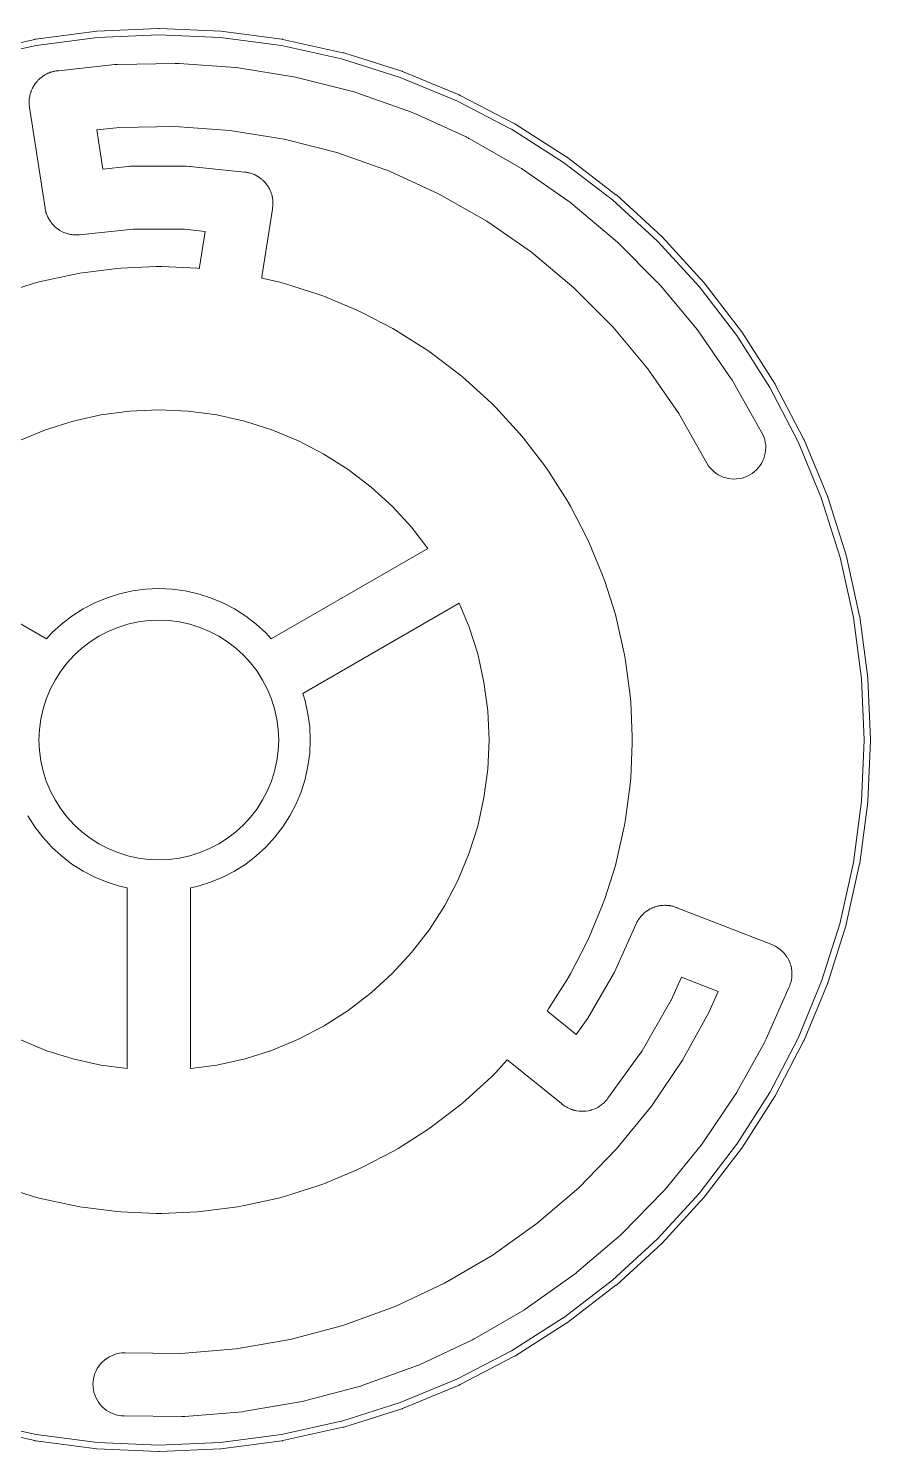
# Model space of a CAD drawing. Header units: millimetres. Extents: x 0.7 to 23.3, y -23.3 to -0.7.
# Drawn here: x 9.93 to 23.28, y -23.28 to -0.72 of the extents above; entities that cross this region are included whole.
import ezdxf

# ---------------------------------------------------------------- set-up
doc = ezdxf.new("R2010")
doc.units = ezdxf.units.MM
doc.layers.get('0').update_dxf_attribs({"lineweight": 25, "true_color": 0xffffff})

msp = doc.modelspace()

# ---------------------------------------------------------------- linework, layer by layer
at = {"lineweight": 13}
for p, q in [((10.035, -0.892), (9.091, -1.101)), ((10.039, -0.891), (10.035, -0.892)), ((10.043, -0.89), (10.039, -0.891)), ((10.048, -0.889), (10.043, -0.89)), ((10.051, -0.889), (10.048, -0.889)), ((11.015, -0.762), (10.051, -0.889)), ((10.056, -0.989), (11.028, -0.861)), ((11.019, -0.761), (11.015, -0.762)), ((11.992, -0.719), (11.019, -0.761)), ((11.028, -0.861), (11.029, -0.861)), ((11.029, -0.861), (11.998, -0.819)), ((11.993, -0.719), (11.992, -0.719)), ((11.998, -0.719), (11.993, -0.719)), ((12.002, -0.719), (11.998, -0.719)), ((11.998, -0.819), (12.971, -0.86)), ((12.007, -0.719), (12.002, -0.719)), ((12.008, -0.719), (12.007, -0.719)), ((12.981, -0.761), (12.008, -0.719)), ((12.971, -0.86), (12.972, -0.861)), ((12.972, -0.861), (13.944, -0.989)), ((12.985, -0.762), (12.981, -0.761)), ((13.948, -0.889), (12.985, -0.762)), ((13.949, -0.889), (13.948, -0.889)), ((13.952, -0.889), (13.949, -0.889)), ((13.957, -0.89), (13.952, -0.889)), ((13.961, -0.891), (13.957, -0.89)), ((13.965, -0.892), (13.961, -0.891)), ((14.918, -1.103), (13.965, -0.892)), ((9.108, -1.199), (10.056, -0.989)), ((13.944, -0.989), (14.896, -1.2)), ((14.922, -1.104), (14.918, -1.103)), ((14.927, -1.106), (14.922, -1.104)), ((14.93, -1.107), (14.927, -1.106)), ((15.852, -1.397), (14.93, -1.107)), ((11.301, -1.292), (10.408, -1.39)), ((11.344, -1.289), (11.301, -1.292)), ((11.345, -1.289), (11.344, -1.289)), ((12.261, -1.272), (11.345, -1.289)), ((12.262, -1.272), (12.261, -1.272)), ((12.304, -1.273), (12.262, -1.272)), ((12.324, -1.275), (12.304, -1.273)), ((13.216, -1.339), (12.324, -1.275)), ((13.22, -1.339), (13.216, -1.339)), ((13.262, -1.344), (13.22, -1.339)), ((13.263, -1.344), (13.262, -1.344)), ((14.167, -1.49), (13.263, -1.344)), ((14.896, -1.2), (15.826, -1.494)), ((10.053, -1.577), (10.041, -1.592)), ((10.055, -1.574), (10.053, -1.577)), ((10.059, -1.57), (10.055, -1.574)), ((10.069, -1.558), (10.059, -1.57)), ((10.077, -1.549), (10.069, -1.558)), ((10.084, -1.541), (10.077, -1.549)), ((10.09, -1.535), (10.084, -1.541)), ((10.099, -1.526), (10.09, -1.535)), ((10.104, -1.521), (10.099, -1.526)), ((10.115, -1.511), (10.104, -1.521)), ((10.149, -1.484), (10.115, -1.511)), ((10.163, -1.475), (10.149, -1.484)), ((10.167, -1.472), (10.163, -1.475)), ((10.182, -1.462), (10.167, -1.472)), ((10.186, -1.46), (10.182, -1.462)), ((10.188, -1.459), (10.186, -1.46)), ((10.204, -1.449), (10.188, -1.459)), ((10.222, -1.44), (10.204, -1.449)), ((10.224, -1.439), (10.222, -1.44)), ((10.227, -1.438), (10.224, -1.439)), ((10.243, -1.43), (10.227, -1.438)), ((10.254, -1.425), (10.243, -1.43)), ((10.264, -1.421), (10.254, -1.425)), ((10.276, -1.417), (10.264, -1.421)), ((10.284, -1.414), (10.276, -1.417)), ((10.293, -1.411), (10.284, -1.414)), ((10.305, -1.407), (10.293, -1.411)), ((10.317, -1.404), (10.305, -1.407)), ((10.326, -1.402), (10.317, -1.404)), ((10.338, -1.399), (10.326, -1.402)), ((10.348, -1.397), (10.338, -1.399)), ((10.352, -1.396), (10.348, -1.397)), ((10.368, -1.393), (10.352, -1.396)), ((10.408, -1.39), (10.368, -1.393)), ((14.168, -1.49), (14.167, -1.49)), ((14.209, -1.499), (14.168, -1.49)), ((14.21, -1.499), (14.209, -1.499)), ((15.097, -1.726), (14.21, -1.499)), ((15.826, -1.494), (15.826, -1.494)), ((15.826, -1.494), (16.726, -1.866)), ((15.856, -1.398), (15.852, -1.397)), ((15.86, -1.4), (15.856, -1.398)), ((15.864, -1.402), (15.86, -1.4)), ((16.761, -1.773), (15.864, -1.402)), ((9.953, -1.798), (9.95, -1.811)), ((9.954, -1.79), (9.953, -1.798)), ((9.957, -1.776), (9.954, -1.79)), ((9.959, -1.768), (9.957, -1.776)), ((9.96, -1.763), (9.959, -1.768)), ((9.964, -1.748), (9.96, -1.763)), ((9.969, -1.733), (9.964, -1.748)), ((9.971, -1.726), (9.969, -1.733)), ((9.974, -1.72), (9.971, -1.726)), ((9.978, -1.706), (9.974, -1.72)), ((9.996, -1.666), (9.978, -1.706)), ((10.006, -1.649), (9.996, -1.666)), ((10.008, -1.643), (10.006, -1.647)), ((10.006, -1.647), (10.006, -1.649)), ((10.017, -1.628), (10.008, -1.643)), ((10.022, -1.621), (10.017, -1.628)), ((10.029, -1.609), (10.022, -1.621)), ((10.035, -1.601), (10.029, -1.609)), ((10.041, -1.592), (10.035, -1.601)), ((15.098, -1.726), (15.097, -1.726)), ((15.139, -1.739), (15.098, -1.726)), ((15.14, -1.739), (15.139, -1.739)), ((16.003, -2.044), (15.14, -1.739)), ((16.762, -1.773), (16.761, -1.773)), ((16.766, -1.775), (16.762, -1.773)), ((16.77, -1.777), (16.766, -1.775)), ((16.773, -1.779), (16.77, -1.777)), ((16.777, -1.781), (16.773, -1.779)), ((17.634, -2.227), (16.777, -1.781)), ((9.946, -1.856), (9.945, -1.877)), ((9.945, -1.877), (9.945, -1.887)), ((9.945, -1.887), (9.945, -1.898)), ((9.945, -1.898), (9.946, -1.919)), ((9.947, -1.833), (9.946, -1.852)), ((9.946, -1.852), (9.946, -1.854)), ((9.946, -1.854), (9.946, -1.856)), ((9.946, -1.919), (9.946, -1.92)), ((9.946, -1.92), (9.946, -1.92)), ((9.946, -1.92), (9.947, -1.941)), ((9.949, -1.821), (9.947, -1.833)), ((9.947, -1.941), (9.949, -1.952)), ((9.95, -1.811), (9.949, -1.821)), ((9.949, -1.952), (9.95, -1.964)), ((9.95, -1.964), (10.197, -3.568)), ((16.726, -1.866), (17.587, -2.315)), ((16.004, -2.044), (16.003, -2.044)), ((16.017, -2.049), (16.004, -2.044)), ((16.044, -2.06), (16.017, -2.049)), ((16.059, -2.068), (16.044, -2.06)), ((16.87, -2.439), (16.059, -2.068)), ((17.635, -2.227), (17.634, -2.227)), ((17.639, -2.229), (17.635, -2.227)), ((17.643, -2.231), (17.639, -2.229)), ((18.469, -2.758), (17.643, -2.231)), ((11.018, -2.328), (11.38, -2.289)), ((11.113, -2.947), (11.018, -2.328)), ((11.38, -2.289), (12.256, -2.273)), ((12.256, -2.273), (13.123, -2.334)), ((13.123, -2.334), (13.987, -2.474)), ((13.987, -2.474), (14.824, -2.688)), ((16.878, -2.442), (16.87, -2.439)), ((16.904, -2.455), (16.878, -2.442)), ((16.916, -2.461), (16.904, -2.455)), ((16.917, -2.462), (16.916, -2.461)), ((17.712, -2.916), (16.917, -2.462)), ((17.587, -2.315), (17.589, -2.316)), ((17.589, -2.316), (18.415, -2.842)), ((14.824, -2.688), (15.655, -2.982)), ((11.51, -2.906), (11.113, -2.947)), ((11.519, -2.905), (11.51, -2.906)), ((11.545, -2.904), (11.519, -2.905)), ((11.555, -2.903), (11.545, -2.904)), ((11.562, -2.903), (11.555, -2.903)), ((12.438, -2.903), (11.562, -2.903)), ((12.481, -2.905), (12.438, -2.903)), ((12.49, -2.906), (12.481, -2.905)), ((13.36, -2.995), (12.49, -2.906)), ((17.713, -2.916), (17.712, -2.916)), ((17.749, -2.939), (17.713, -2.916)), ((18.415, -2.842), (18.416, -2.842)), ((18.416, -2.842), (19.189, -3.436)), ((18.472, -2.76), (18.469, -2.758)), ((18.476, -2.763), (18.472, -2.76)), ((19.246, -3.354), (18.476, -2.763)), ((13.376, -2.997), (13.36, -2.995)), ((13.385, -2.998), (13.376, -2.997)), ((13.403, -3.001), (13.385, -2.998)), ((13.411, -3.002), (13.403, -3.001)), ((13.428, -3.006), (13.411, -3.002)), ((13.439, -3.009), (13.428, -3.006)), ((13.445, -3.011), (13.439, -3.009)), ((13.487, -3.025), (13.445, -3.011)), ((13.496, -3.029), (13.487, -3.025)), ((13.51, -3.034), (13.496, -3.029)), ((13.522, -3.04), (13.51, -3.034)), ((13.527, -3.042), (13.522, -3.04)), ((13.549, -3.054), (13.527, -3.042)), ((13.561, -3.061), (13.549, -3.054)), ((13.565, -3.063), (13.561, -3.061)), ((13.586, -3.076), (13.565, -3.063)), ((13.598, -3.085), (13.586, -3.076)), ((13.601, -3.087), (13.598, -3.085)), ((13.622, -3.102), (13.601, -3.087)), ((13.629, -3.109), (13.622, -3.102)), ((13.636, -3.114), (13.629, -3.109)), ((13.645, -3.123), (13.636, -3.114)), ((13.654, -3.131), (13.645, -3.123)), ((13.685, -3.162), (13.654, -3.131)), ((15.655, -2.982), (16.446, -3.344)), ((17.75, -2.94), (17.749, -2.939)), ((18.493, -3.457), (17.75, -2.94)), ((13.712, -3.196), (13.685, -3.162)), ((13.719, -3.208), (13.712, -3.196)), ((13.722, -3.211), (13.719, -3.208)), ((13.736, -3.233), (13.722, -3.211)), ((13.745, -3.248), (13.736, -3.233)), ((13.753, -3.264), (13.745, -3.248)), ((13.757, -3.271), (13.753, -3.264)), ((13.765, -3.287), (13.757, -3.271)), ((13.77, -3.301), (13.765, -3.287)), ((13.775, -3.311), (13.77, -3.301)), ((13.78, -3.327), (13.775, -3.311)), ((13.781, -3.328), (13.78, -3.327)), ((13.789, -3.352), (13.781, -3.328)), ((13.791, -3.361), (13.789, -3.352)), ((13.794, -3.37), (13.791, -3.361)), ((13.797, -3.387), (13.794, -3.37)), ((16.446, -3.344), (17.198, -3.774)), ((19.25, -3.357), (19.246, -3.354)), ((19.253, -3.359), (19.25, -3.357)), ((19.976, -4.021), (19.253, -3.359)), ((10.197, -3.568), (10.199, -3.58)), ((10.199, -3.58), (10.2, -3.586)), ((10.2, -3.586), (10.204, -3.603)), ((10.204, -3.603), (10.206, -3.611)), ((13.635, -4.658), (13.8, -3.586)), ((13.799, -3.395), (13.797, -3.387)), ((13.801, -3.408), (13.799, -3.395)), ((13.8, -3.585), (13.803, -3.568)), ((13.8, -3.586), (13.8, -3.585)), ((13.802, -3.412), (13.801, -3.408)), ((13.806, -3.438), (13.802, -3.412)), ((13.803, -3.568), (13.808, -3.525)), ((13.809, -3.481), (13.806, -3.438)), ((13.808, -3.493), (13.809, -3.481)), ((13.809, -3.499), (13.808, -3.493)), ((13.808, -3.508), (13.809, -3.499)), ((13.808, -3.525), (13.808, -3.508)), ((18.502, -3.463), (18.493, -3.457)), ((18.532, -3.486), (18.502, -3.463)), ((18.536, -3.489), (18.532, -3.486)), ((18.537, -3.49), (18.536, -3.489)), ((19.238, -4.078), (18.537, -3.49)), ((19.189, -3.436), (19.19, -3.436)), ((19.19, -3.436), (19.904, -4.091)), ((10.206, -3.611), (10.207, -3.615)), ((10.207, -3.615), (10.21, -3.629)), ((10.21, -3.629), (10.216, -3.647)), ((10.216, -3.647), (10.218, -3.653)), ((10.218, -3.653), (10.22, -3.659)), ((10.22, -3.659), (10.224, -3.67)), ((10.224, -3.67), (10.23, -3.684)), ((10.23, -3.684), (10.234, -3.694)), ((10.234, -3.694), (10.237, -3.699)), ((10.237, -3.699), (10.241, -3.71)), ((10.241, -3.71), (10.25, -3.727)), ((10.25, -3.727), (10.253, -3.733)), ((10.253, -3.733), (10.256, -3.738)), ((10.256, -3.738), (10.262, -3.748)), ((10.262, -3.748), (10.271, -3.762)), ((10.271, -3.762), (10.276, -3.77)), ((10.276, -3.77), (10.28, -3.775)), ((10.28, -3.775), (10.286, -3.785)), ((10.286, -3.785), (10.292, -3.792)), ((10.292, -3.792), (10.301, -3.805)), ((10.301, -3.805), (10.33, -3.838)), ((17.198, -3.774), (17.908, -4.268)), ((10.33, -3.838), (10.34, -3.848)), ((10.34, -3.848), (10.343, -3.851)), ((10.343, -3.851), (10.362, -3.868)), ((10.362, -3.868), (10.375, -3.88)), ((10.375, -3.88), (10.41, -3.906)), ((10.41, -3.906), (10.42, -3.912)), ((10.42, -3.912), (10.432, -3.92)), ((10.432, -3.92), (10.47, -3.941)), ((10.47, -3.941), (10.51, -3.958)), ((10.51, -3.958), (10.526, -3.963)), ((10.526, -3.963), (10.527, -3.964)), ((10.527, -3.964), (10.529, -3.964)), ((10.529, -3.964), (10.551, -3.972)), ((10.551, -3.972), (10.564, -3.975)), ((10.564, -3.975), (10.569, -3.977)), ((10.569, -3.977), (10.594, -3.983)), ((10.594, -3.983), (10.609, -3.985)), ((10.609, -3.985), (10.612, -3.986)), ((10.612, -3.986), (10.62, -3.987)), ((10.62, -3.987), (10.637, -3.989)), ((10.637, -3.989), (10.646, -3.99)), ((10.646, -3.99), (10.655, -3.991)), ((10.655, -3.991), (10.668, -3.991)), ((10.668, -3.991), (10.68, -3.992)), ((10.68, -3.992), (10.689, -3.992)), ((10.689, -3.992), (10.699, -3.992)), ((10.699, -3.992), (10.742, -3.99)), ((10.742, -3.99), (11.592, -3.903)), ((11.592, -3.903), (12.408, -3.903)), ((12.408, -3.903), (12.735, -3.937)), ((12.735, -3.937), (12.647, -4.506)), ((19.979, -4.024), (19.976, -4.021)), ((20.641, -4.747), (19.979, -4.024)), ((17.908, -4.268), (18.578, -4.83)), ((19.239, -4.079), (19.238, -4.078)), ((19.27, -4.107), (19.239, -4.079)), ((19.27, -4.108), (19.27, -4.107)), ((19.271, -4.108), (19.27, -4.108)), ((19.906, -4.746), (19.271, -4.108)), ((19.904, -4.091), (19.905, -4.092)), ((19.905, -4.092), (20.563, -4.809)), ((11.951, -4.495), (11.395, -4.52)), ((12.049, -4.495), (11.951, -4.495)), ((12.605, -4.52), (12.049, -4.495)), ((12.647, -4.506), (12.645, -4.523)), ((10.648, -4.618), (10.105, -4.738)), ((10.746, -4.601), (10.648, -4.618)), ((11.297, -4.528), (10.746, -4.601)), ((11.395, -4.52), (11.297, -4.528)), ((12.645, -4.523), (12.605, -4.52)), ((13.631, -4.68), (13.635, -4.658)), ((13.895, -4.738), (13.631, -4.68)), ((10.01, -4.764), (9.48, -4.931)), ((10.105, -4.738), (10.01, -4.764)), ((13.99, -4.764), (13.895, -4.738)), ((14.52, -4.931), (13.99, -4.764)), ((14.613, -4.965), (14.52, -4.931)), ((18.578, -4.83), (19.195, -5.448)), ((19.918, -4.757), (19.906, -4.746)), ((19.933, -4.774), (19.918, -4.757)), ((19.947, -4.789), (19.933, -4.774)), ((19.956, -4.801), (19.947, -4.789)), ((20.532, -5.492), (19.956, -4.801)), ((20.563, -4.809), (20.564, -4.811)), ((20.564, -4.811), (21.16, -5.588)), ((20.643, -4.75), (20.641, -4.747)), ((21.236, -5.522), (20.643, -4.75)), ((15.127, -5.178), (14.613, -4.965)), ((15.216, -5.22), (15.127, -5.178)), ((15.709, -5.476), (15.216, -5.22)), ((15.795, -5.526), (15.709, -5.476)), ((16.264, -5.824), (15.795, -5.526)), ((19.195, -5.448), (19.751, -6.117)), ((20.533, -5.493), (20.532, -5.492)), ((20.534, -5.494), (20.533, -5.493)), ((20.559, -5.528), (20.534, -5.494)), ((20.56, -5.529), (20.559, -5.528)), ((21.074, -6.273), (20.56, -5.529)), ((21.16, -5.588), (21.16, -5.588)), ((21.16, -5.588), (21.684, -6.411)), ((21.237, -5.524), (21.236, -5.522)), ((21.24, -5.528), (21.237, -5.524)), ((21.242, -5.531), (21.24, -5.528)), ((21.769, -6.357), (21.242, -5.531)), ((16.345, -5.881), (16.264, -5.824)), ((16.786, -6.219), (16.345, -5.881)), ((16.862, -6.283), (16.786, -6.219)), ((17.272, -6.659), (16.862, -6.283)), ((19.751, -6.117), (20.24, -6.823)), ((21.081, -6.283), (21.074, -6.273)), ((21.093, -6.302), (21.081, -6.283)), ((21.104, -6.319), (21.093, -6.302)), ((21.111, -6.333), (21.104, -6.319)), ((21.555, -7.117), (21.111, -6.333)), ((21.684, -6.411), (21.685, -6.412)), ((21.685, -6.412), (22.133, -7.274)), ((21.771, -6.361), (21.769, -6.357)), ((22.219, -7.223), (21.771, -6.361)), ((11.537, -6.785), (12, -6.765)), ((12, -6.765), (12.463, -6.785)), ((17.341, -6.728), (17.272, -6.659)), ((17.717, -7.138), (17.341, -6.728)), ((10.205, -7.082), (10.641, -6.944)), ((10.641, -6.944), (11.081, -6.846)), ((11.081, -6.846), (11.537, -6.785)), ((12.463, -6.785), (12.919, -6.846)), ((12.919, -6.846), (13.36, -6.944)), ((13.36, -6.944), (13.793, -7.081)), ((20.24, -6.823), (20.685, -7.609)), ((9.783, -7.257), (10.205, -7.082)), ((13.793, -7.081), (14.216, -7.257)), ((17.781, -7.214), (17.717, -7.138)), ((18.119, -7.655), (17.781, -7.214)), ((21.575, -7.155), (21.555, -7.117)), ((21.591, -7.196), (21.575, -7.155)), ((21.604, -7.238), (21.591, -7.196)), ((14.216, -7.257), (14.617, -7.466)), ((21.613, -7.28), (21.604, -7.238)), ((21.612, -7.454), (21.618, -7.411)), ((21.619, -7.323), (21.613, -7.28)), ((21.618, -7.411), (21.62, -7.367)), ((21.62, -7.367), (21.619, -7.323)), ((22.133, -7.274), (22.506, -8.173)), ((22.221, -7.227), (22.219, -7.223)), ((22.223, -7.23), (22.221, -7.227)), ((22.225, -7.234), (22.223, -7.23)), ((22.227, -7.238), (22.225, -7.234)), ((22.227, -7.24), (22.227, -7.238)), ((22.598, -8.136), (22.227, -7.24)), ((14.617, -7.466), (15.003, -7.711)), ((18.176, -7.736), (18.119, -7.655)), ((20.685, -7.609), (20.708, -7.646)), ((20.708, -7.646), (20.734, -7.681)), ((21.5, -7.687), (21.527, -7.653)), ((21.527, -7.653), (21.551, -7.617)), ((21.551, -7.617), (21.571, -7.578)), ((21.571, -7.578), (21.588, -7.538)), ((21.588, -7.538), (21.602, -7.496)), ((21.602, -7.496), (21.612, -7.454)), ((15.003, -7.711), (15.367, -7.992)), ((18.474, -8.205), (18.176, -7.736)), ((20.734, -7.681), (20.764, -7.713)), ((20.764, -7.713), (20.795, -7.743)), ((20.795, -7.743), (20.83, -7.77)), ((20.83, -7.77), (20.866, -7.794)), ((20.866, -7.794), (20.905, -7.814)), ((20.905, -7.814), (20.945, -7.831)), ((20.945, -7.831), (20.987, -7.845)), ((20.987, -7.845), (21.029, -7.855)), ((21.029, -7.855), (21.072, -7.861)), ((21.072, -7.861), (21.116, -7.863)), ((21.116, -7.863), (21.159, -7.861)), ((21.159, -7.861), (21.203, -7.856)), ((21.203, -7.856), (21.245, -7.847)), ((21.245, -7.847), (21.287, -7.834)), ((21.287, -7.834), (21.328, -7.818)), ((21.328, -7.818), (21.366, -7.798)), ((21.366, -7.798), (21.403, -7.775)), ((21.403, -7.775), (21.438, -7.749)), ((21.438, -7.749), (21.471, -7.719)), ((21.471, -7.719), (21.5, -7.687)), ((15.367, -7.992), (15.702, -8.299)), ((15.702, -8.299), (16.003, -8.626)), ((18.524, -8.291), (18.474, -8.205)), ((18.78, -8.784), (18.524, -8.291)), ((22.506, -8.173), (22.506, -8.174)), ((22.506, -8.174), (22.8, -9.105)), ((22.6, -8.14), (22.598, -8.136)), ((22.602, -8.144), (22.6, -8.14)), ((22.603, -8.148), (22.602, -8.144)), ((22.604, -8.152), (22.603, -8.148)), ((22.893, -9.07), (22.604, -8.152)), ((16.003, -8.626), (16.262, -8.962)), ((18.822, -8.873), (18.78, -8.784)), ((10.218, -10.394), (7.738, -8.962)), ((16.262, -8.962), (13.781, -10.394)), ((19.035, -9.387), (18.822, -8.873)), ((22.8, -9.105), (23.011, -10.056)), ((22.894, -9.073), (22.893, -9.07)), ((22.896, -9.078), (22.894, -9.073)), ((22.897, -9.082), (22.896, -9.078)), ((22.899, -9.091), (22.897, -9.082)), ((23.108, -10.035), (22.899, -9.091)), ((19.069, -9.48), (19.035, -9.387)), ((11.379, -9.682), (11.179, -9.745)), ((11.583, -9.636), (11.379, -9.682)), ((11.791, -9.609), (11.583, -9.636)), ((12, -9.6), (11.791, -9.609)), ((12.209, -9.609), (12, -9.6)), ((12.417, -9.636), (12.209, -9.609)), ((12.621, -9.682), (12.417, -9.636)), ((12.821, -9.745), (12.621, -9.682)), ((19.236, -10.01), (19.069, -9.48)), ((10.8, -9.922), (10.623, -10.034)), ((10.986, -9.825), (10.8, -9.922)), ((11.179, -9.745), (10.986, -9.825)), ((13.014, -9.825), (12.821, -9.745)), ((13.2, -9.922), (13.014, -9.825)), ((13.377, -10.034), (13.2, -9.922)), ((14.281, -11.261), (16.762, -9.828)), ((16.762, -9.828), (16.921, -10.21)), ((10.623, -10.034), (10.457, -10.161)), ((11.67, -10.129), (11.508, -10.165)), ((11.834, -10.107), (11.67, -10.129)), ((12, -10.1), (11.834, -10.107)), ((12.166, -10.107), (12, -10.1)), ((12.33, -10.129), (12.166, -10.107)), ((12.492, -10.165), (12.33, -10.129)), ((13.543, -10.161), (13.377, -10.034)), ((19.262, -10.105), (19.236, -10.01)), ((19.382, -10.648), (19.262, -10.105)), ((23.011, -10.056), (23.139, -11.028)), ((23.109, -10.039), (23.108, -10.035)), ((23.11, -10.043), (23.109, -10.039)), ((23.111, -10.048), (23.11, -10.043)), ((23.238, -11.015), (23.111, -10.048)), ((10.303, -10.303), (10.218, -10.394)), ((10.457, -10.161), (10.303, -10.303)), ((11.05, -10.355), (10.91, -10.444)), ((11.197, -10.278), (11.05, -10.355)), ((11.35, -10.215), (11.197, -10.278)), ((11.508, -10.165), (11.35, -10.215)), ((12.65, -10.215), (12.492, -10.165)), ((12.803, -10.278), (12.65, -10.215)), ((12.95, -10.355), (12.803, -10.278)), ((13.09, -10.444), (12.95, -10.355)), ((13.697, -10.303), (13.543, -10.161)), ((13.781, -10.394), (13.697, -10.303)), ((16.921, -10.21), (17.054, -10.634)), ((10.779, -10.545), (10.656, -10.656)), ((10.91, -10.444), (10.779, -10.545)), ((13.221, -10.545), (13.09, -10.444)), ((13.344, -10.656), (13.221, -10.545)), ((10.545, -10.779), (10.444, -10.91)), ((10.656, -10.656), (10.545, -10.779)), ((13.455, -10.779), (13.344, -10.656)), ((13.556, -10.91), (13.455, -10.779)), ((17.054, -10.634), (17.154, -11.081)), ((19.399, -10.746), (19.382, -10.648)), ((19.472, -11.297), (19.399, -10.746)), ((10.355, -11.05), (10.278, -11.197)), ((10.444, -10.91), (10.355, -11.05)), ((13.645, -11.05), (13.556, -10.91)), ((13.722, -11.197), (13.645, -11.05)), ((23.139, -11.028), (23.139, -11.029)), ((23.139, -11.029), (23.181, -11.998)), ((23.239, -11.019), (23.238, -11.015)), ((23.239, -11.023), (23.239, -11.019)), ((23.281, -11.992), (23.239, -11.023)), ((10.278, -11.197), (10.215, -11.35)), ((13.785, -11.35), (13.722, -11.197)), ((14.318, -11.379), (14.281, -11.261)), ((17.154, -11.081), (17.214, -11.537)), ((10.215, -11.35), (10.165, -11.508)), ((13.835, -11.508), (13.785, -11.35)), ((14.364, -11.583), (14.318, -11.379)), ((19.48, -11.395), (19.472, -11.297)), ((19.505, -11.951), (19.48, -11.395)), ((10.129, -11.67), (10.107, -11.834)), ((10.165, -11.508), (10.129, -11.67)), ((13.871, -11.67), (13.835, -11.508)), ((13.893, -11.834), (13.871, -11.67)), ((14.391, -11.791), (14.364, -11.583)), ((17.214, -11.537), (17.235, -12)), ((10.107, -11.834), (10.1, -12)), ((13.9, -12), (13.893, -11.834)), ((14.4, -12), (14.391, -11.791)), ((19.505, -12.049), (19.505, -11.951)), ((10.1, -12), (10.107, -12.166)), ((10.107, -12.166), (10.129, -12.33)), ((13.871, -12.33), (13.893, -12.166)), ((13.893, -12.166), (13.9, -12)), ((14.391, -12.209), (14.4, -12)), ((17.235, -12), (17.214, -12.463)), ((19.48, -12.605), (19.505, -12.049)), ((23.181, -12.002), (23.139, -12.971)), ((23.181, -11.998), (23.181, -12)), ((23.181, -12), (23.181, -12.002)), ((23.239, -12.977), (23.281, -12.008)), ((23.281, -11.998), (23.281, -11.992)), ((23.281, -12.002), (23.281, -11.998)), ((23.281, -12.008), (23.281, -12.002)), ((10.129, -12.33), (10.165, -12.492)), ((13.835, -12.492), (13.871, -12.33)), ((14.364, -12.417), (14.391, -12.209)), ((10.165, -12.492), (10.215, -12.65)), ((13.785, -12.65), (13.835, -12.492)), ((14.255, -12.821), (14.318, -12.621)), ((14.318, -12.621), (14.364, -12.417)), ((17.214, -12.463), (17.154, -12.919)), ((19.472, -12.703), (19.48, -12.605)), ((10.215, -12.65), (10.278, -12.803)), ((10.278, -12.803), (10.355, -12.95)), ((13.645, -12.95), (13.722, -12.803)), ((13.722, -12.803), (13.785, -12.65)), ((14.175, -13.014), (14.255, -12.821)), ((19.399, -13.254), (19.472, -12.703)), ((10.355, -12.95), (10.444, -13.09)), ((13.556, -13.09), (13.645, -12.95)), ((14.078, -13.2), (14.175, -13.014)), ((17.154, -12.919), (17.054, -13.366)), ((23.139, -12.972), (23.011, -13.944)), ((23.111, -13.952), (23.238, -12.985)), ((23.139, -12.971), (23.139, -12.972)), ((23.238, -12.985), (23.239, -12.981)), ((23.239, -12.981), (23.239, -12.977)), ((9.922, -13.2), (10.034, -13.377)), ((10.444, -13.09), (10.545, -13.221)), ((10.545, -13.221), (10.656, -13.344)), ((13.344, -13.344), (13.455, -13.221)), ((13.455, -13.221), (13.556, -13.09)), ((13.966, -13.377), (14.078, -13.2)), ((19.382, -13.352), (19.399, -13.254)), ((10.034, -13.377), (10.161, -13.543)), ((10.656, -13.344), (10.779, -13.455)), ((10.779, -13.455), (10.91, -13.556)), ((13.09, -13.556), (13.221, -13.455)), ((13.221, -13.455), (13.344, -13.344)), ((13.839, -13.543), (13.966, -13.377)), ((17.054, -13.366), (16.921, -13.788)), ((19.262, -13.895), (19.382, -13.352)), ((10.161, -13.543), (10.303, -13.697)), ((10.303, -13.697), (10.457, -13.839)), ((10.91, -13.556), (11.05, -13.645)), ((11.05, -13.645), (11.197, -13.722)), ((11.197, -13.722), (11.35, -13.785)), ((12.65, -13.785), (12.803, -13.722)), ((12.803, -13.722), (12.95, -13.645)), ((12.95, -13.645), (13.09, -13.556)), ((13.543, -13.839), (13.697, -13.697)), ((13.697, -13.697), (13.839, -13.543)), ((10.457, -13.839), (10.623, -13.966)), ((10.623, -13.966), (10.8, -14.078)), ((11.35, -13.785), (11.508, -13.835)), ((11.508, -13.835), (11.67, -13.871)), ((11.67, -13.871), (11.834, -13.893)), ((11.834, -13.893), (12, -13.9)), ((12, -13.9), (12.166, -13.893)), ((12.166, -13.893), (12.33, -13.871)), ((12.33, -13.871), (12.492, -13.835)), ((12.492, -13.835), (12.65, -13.785)), ((13.2, -14.078), (13.377, -13.966)), ((13.377, -13.966), (13.543, -13.839)), ((16.921, -13.788), (16.743, -14.216)), ((19.236, -13.99), (19.262, -13.895)), ((23.011, -13.944), (22.8, -14.896)), ((22.897, -14.918), (23.108, -13.965)), ((23.108, -13.965), (23.109, -13.961)), ((23.109, -13.961), (23.11, -13.957)), ((23.11, -13.957), (23.111, -13.952)), ((10.8, -14.078), (10.986, -14.175)), ((10.986, -14.175), (11.179, -14.255)), ((12.821, -14.255), (13.014, -14.175)), ((13.014, -14.175), (13.2, -14.078)), ((19.069, -14.52), (19.236, -13.99)), ((11.179, -14.255), (11.379, -14.318)), ((11.379, -14.318), (11.5, -14.345)), ((11.5, -14.345), (11.5, -17.21)), ((12.5, -14.345), (12.621, -14.318)), ((12.5, -17.21), (12.5, -14.345)), ((12.621, -14.318), (12.821, -14.255)), ((16.743, -14.216), (16.532, -14.622)), ((16.532, -14.622), (16.289, -15.002)), ((18.822, -15.127), (19.035, -14.613)), ((19.035, -14.613), (19.069, -14.52)), ((19.817, -14.665), (19.805, -14.67)), ((19.821, -14.663), (19.817, -14.665)), ((19.845, -14.653), (19.821, -14.663)), ((19.856, -14.649), (19.845, -14.653)), ((19.862, -14.647), (19.856, -14.649)), ((19.87, -14.645), (19.862, -14.647)), ((19.886, -14.639), (19.87, -14.645)), ((19.899, -14.636), (19.886, -14.639)), ((19.904, -14.635), (19.899, -14.636)), ((19.913, -14.633), (19.904, -14.635)), ((19.928, -14.629), (19.913, -14.633)), ((19.934, -14.629), (19.928, -14.629)), ((19.946, -14.626), (19.934, -14.629)), ((19.963, -14.624), (19.946, -14.626)), ((19.972, -14.623), (19.963, -14.624)), ((19.984, -14.623), (19.972, -14.623)), ((19.99, -14.622), (19.984, -14.623)), ((20.015, -14.621), (19.99, -14.622)), ((20.024, -14.621), (20.015, -14.621)), ((20.033, -14.621), (20.024, -14.621)), ((20.044, -14.622), (20.033, -14.621)), ((20.059, -14.622), (20.044, -14.622)), ((20.07, -14.623), (20.059, -14.622)), ((20.077, -14.624), (20.07, -14.623)), ((20.092, -14.626), (20.077, -14.624)), ((20.102, -14.627), (20.092, -14.626)), ((20.12, -14.63), (20.102, -14.627)), ((20.135, -14.634), (20.12, -14.63)), ((20.145, -14.636), (20.135, -14.634)), ((20.187, -14.648), (20.145, -14.636)), ((20.204, -14.655), (20.187, -14.648)), ((20.224, -14.663), (20.204, -14.655)), ((20.227, -14.664), (20.224, -14.663)), ((21.717, -15.243), (20.227, -14.664)), ((19.579, -14.89), (19.574, -14.899)), ((19.586, -14.877), (19.579, -14.89)), ((19.59, -14.869), (19.586, -14.877)), ((19.595, -14.861), (19.59, -14.869)), ((19.607, -14.842), (19.595, -14.861)), ((19.609, -14.84), (19.607, -14.842)), ((19.619, -14.825), (19.609, -14.839)), ((19.609, -14.839), (19.609, -14.84)), ((19.646, -14.791), (19.619, -14.825)), ((19.677, -14.759), (19.646, -14.791)), ((19.686, -14.752), (19.677, -14.759)), ((19.695, -14.742), (19.686, -14.752)), ((19.709, -14.732), (19.695, -14.742)), ((19.711, -14.73), (19.709, -14.731)), ((19.709, -14.731), (19.709, -14.732)), ((19.73, -14.715), (19.711, -14.73)), ((19.738, -14.71), (19.73, -14.715)), ((19.745, -14.705), (19.738, -14.71)), ((19.751, -14.701), (19.745, -14.705)), ((19.766, -14.691), (19.751, -14.701)), ((19.779, -14.684), (19.766, -14.691)), ((19.782, -14.682), (19.779, -14.684)), ((19.788, -14.679), (19.782, -14.682)), ((19.805, -14.67), (19.788, -14.679)), ((16.289, -15.002), (16.005, -15.371)), ((19.566, -14.916), (19.223, -15.683)), ((19.571, -14.906), (19.566, -14.916)), ((19.574, -14.899), (19.571, -14.906)), ((22.799, -14.9), (22.506, -15.826)), ((22.603, -15.852), (22.893, -14.93)), ((22.8, -14.896), (22.799, -14.9)), ((22.893, -14.93), (22.894, -14.927)), ((22.894, -14.927), (22.896, -14.922)), ((22.896, -14.922), (22.897, -14.918)), ((18.524, -15.709), (18.78, -15.216)), ((18.78, -15.216), (18.822, -15.127)), ((21.757, -15.261), (21.717, -15.243)), ((21.77, -15.268), (21.757, -15.261)), ((21.776, -15.271), (21.77, -15.268)), ((21.795, -15.282), (21.776, -15.271)), ((21.806, -15.289), (21.795, -15.282)), ((21.814, -15.294), (21.806, -15.289)), ((21.849, -15.319), (21.814, -15.294)), ((21.882, -15.348), (21.849, -15.319)), ((16.005, -15.371), (15.701, -15.701)), ((21.889, -15.356), (21.882, -15.348)), ((21.897, -15.363), (21.889, -15.356)), ((21.908, -15.376), (21.897, -15.363)), ((21.912, -15.38), (21.908, -15.376)), ((21.925, -15.396), (21.912, -15.38)), ((21.933, -15.406), (21.925, -15.396)), ((21.939, -15.414), (21.933, -15.406)), ((21.951, -15.431), (21.939, -15.414)), ((21.957, -15.441), (21.951, -15.431)), ((21.963, -15.45), (21.957, -15.441)), ((21.968, -15.458), (21.963, -15.45)), ((21.974, -15.469), (21.968, -15.458)), ((21.979, -15.479), (21.974, -15.469)), ((21.984, -15.488), (21.979, -15.479)), ((22.002, -15.528), (21.984, -15.488)), ((22.007, -15.544), (22.002, -15.528)), ((22.009, -15.548), (22.007, -15.544)), ((22.016, -15.57), (22.009, -15.548)), ((15.701, -15.701), (15.371, -16.005)), ((18.474, -15.795), (18.524, -15.709)), ((19.223, -15.683), (18.801, -16.412)), ((20.12, -16.124), (20.284, -15.759)), ((20.284, -15.759), (20.867, -15.985)), ((22.019, -15.585), (22.016, -15.57)), ((22.021, -15.59), (22.019, -15.585)), ((22.026, -15.612), (22.021, -15.59)), ((22.027, -15.619), (22.026, -15.612)), ((22.026, -15.807), (22.032, -15.764)), ((22.03, -15.633), (22.027, -15.619)), ((22.032, -15.651), (22.03, -15.633)), ((22.032, -15.655), (22.032, -15.651)), ((22.034, -15.676), (22.032, -15.655)), ((22.032, -15.764), (22.034, -15.742)), ((22.034, -15.685), (22.034, -15.676)), ((22.035, -15.699), (22.034, -15.685)), ((22.034, -15.734), (22.035, -15.72)), ((22.034, -15.742), (22.034, -15.734)), ((22.035, -15.71), (22.035, -15.699)), ((22.035, -15.72), (22.035, -15.71)), ((15.371, -16.005), (15.002, -16.289)), ((18.176, -16.264), (18.474, -15.795)), ((20.867, -15.985), (20.72, -16.318)), ((21.627, -16.738), (21.993, -15.911)), ((21.993, -15.911), (22.001, -15.89)), ((22.001, -15.89), (22.002, -15.889)), ((22.002, -15.889), (22.009, -15.87)), ((22.009, -15.87), (22.021, -15.828)), ((22.021, -15.828), (22.022, -15.821)), ((22.022, -15.821), (22.026, -15.807)), ((22.506, -15.826), (22.133, -16.727)), ((22.227, -16.76), (22.598, -15.864)), ((22.506, -15.826), (22.506, -15.826)), ((22.598, -15.864), (22.6, -15.86)), ((22.6, -15.86), (22.602, -15.856)), ((22.602, -15.856), (22.603, -15.852)), ((19.659, -16.927), (20.097, -16.169)), ((20.097, -16.169), (20.1, -16.163)), ((20.1, -16.163), (20.101, -16.16)), ((20.101, -16.16), (20.117, -16.131)), ((20.117, -16.131), (20.12, -16.124)), ((20.12, -16.124), (20.12, -16.124)), ((15.002, -16.289), (14.622, -16.532)), ((18.153, -16.297), (18.176, -16.264)), ((18.167, -16.307), (18.153, -16.297)), ((18.617, -16.668), (18.167, -16.307)), ((18.801, -16.412), (18.617, -16.668)), ((20.72, -16.318), (20.302, -17.075)), ((14.622, -16.532), (14.216, -16.743)), ((10.21, -16.921), (9.784, -16.743)), ((10.635, -17.054), (10.21, -16.921)), ((13.788, -16.921), (13.366, -17.054)), ((14.216, -16.743), (13.788, -16.921)), ((21.164, -17.583), (21.598, -16.797)), ((21.598, -16.797), (21.604, -16.788)), ((21.604, -16.788), (21.613, -16.769)), ((21.613, -16.769), (21.623, -16.749)), ((21.623, -16.749), (21.627, -16.738)), ((22.133, -16.727), (21.685, -17.588)), ((21.771, -17.639), (22.219, -16.777)), ((22.219, -16.777), (22.221, -16.773)), ((22.221, -16.773), (22.223, -16.77)), ((22.223, -16.77), (22.225, -16.766)), ((22.225, -16.766), (22.227, -16.762)), ((22.227, -16.762), (22.227, -16.76)), ((11.081, -17.154), (10.635, -17.054)), ((13.366, -17.054), (12.919, -17.154)), ((17.341, -17.272), (17.524, -17.073)), ((17.524, -17.073), (17.541, -17.087)), ((17.541, -17.087), (18.384, -17.763)), ((19.119, -17.68), (19.632, -16.97)), ((19.632, -16.97), (19.636, -16.964)), ((19.636, -16.964), (19.655, -16.934)), ((19.655, -16.934), (19.659, -16.927)), ((20.302, -17.075), (19.809, -17.806)), ((11.5, -17.21), (11.081, -17.154)), ((12.919, -17.154), (12.5, -17.21)), ((16.862, -17.717), (17.272, -17.341)), ((17.272, -17.341), (17.341, -17.272)), ((21.137, -17.628), (21.16, -17.591)), ((21.16, -17.591), (21.164, -17.583)), ((21.684, -17.589), (21.163, -18.408)), ((21.685, -17.588), (21.684, -17.589)), ((16.345, -18.119), (16.786, -17.781)), ((16.786, -17.781), (16.862, -17.717)), ((18.384, -17.763), (18.387, -17.766)), ((18.387, -17.766), (18.401, -17.777)), ((18.401, -17.777), (18.421, -17.793)), ((18.421, -17.793), (18.435, -17.803)), ((18.435, -17.803), (18.436, -17.803)), ((18.436, -17.803), (18.438, -17.804)), ((18.438, -17.804), (18.457, -17.817)), ((18.457, -17.817), (18.466, -17.821)), ((18.466, -17.821), (18.473, -17.826)), ((18.935, -17.836), (18.957, -17.824)), ((18.957, -17.824), (18.962, -17.821)), ((18.962, -17.821), (18.973, -17.815)), ((18.973, -17.815), (18.984, -17.806)), ((18.984, -17.806), (18.994, -17.801)), ((18.994, -17.801), (19.009, -17.79)), ((19.009, -17.79), (19.014, -17.786)), ((19.014, -17.786), (19.029, -17.775)), ((19.029, -17.775), (19.043, -17.763)), ((19.043, -17.763), (19.044, -17.762)), ((19.044, -17.762), (19.062, -17.746)), ((19.062, -17.746), (19.068, -17.739)), ((19.068, -17.739), (19.075, -17.733)), ((19.075, -17.733), (19.092, -17.714)), ((19.092, -17.713), (19.104, -17.7)), ((19.092, -17.714), (19.092, -17.713)), ((19.104, -17.7), (19.111, -17.69)), ((19.111, -17.69), (19.119, -17.68)), ((19.809, -17.806), (19.257, -18.483)), ((20.624, -18.386), (21.137, -17.628)), ((21.242, -18.469), (21.769, -17.643)), ((21.769, -17.643), (21.771, -17.639)), ((18.473, -17.826), (18.512, -17.845)), ((18.512, -17.845), (18.529, -17.852)), ((18.529, -17.852), (18.536, -17.855)), ((18.536, -17.855), (18.542, -17.857)), ((18.542, -17.857), (18.553, -17.861)), ((18.553, -17.861), (18.571, -17.866)), ((18.571, -17.866), (18.577, -17.868)), ((18.577, -17.868), (18.581, -17.869)), ((18.581, -17.869), (18.595, -17.873)), ((18.595, -17.873), (18.61, -17.876)), ((18.61, -17.876), (18.62, -17.878)), ((18.62, -17.878), (18.663, -17.885)), ((18.663, -17.885), (18.678, -17.885)), ((18.678, -17.885), (18.681, -17.886)), ((18.681, -17.886), (18.706, -17.887)), ((18.706, -17.887), (18.715, -17.887)), ((18.715, -17.887), (18.725, -17.887)), ((18.725, -17.887), (18.737, -17.886)), ((18.737, -17.886), (18.75, -17.886)), ((18.75, -17.886), (18.76, -17.885)), ((18.76, -17.885), (18.768, -17.884)), ((18.768, -17.884), (18.811, -17.878)), ((18.811, -17.878), (18.827, -17.874)), ((18.827, -17.874), (18.836, -17.872)), ((18.836, -17.872), (18.849, -17.868)), ((18.849, -17.868), (18.854, -17.867)), ((18.854, -17.867), (18.857, -17.866)), ((18.857, -17.866), (18.878, -17.86)), ((18.878, -17.86), (18.895, -17.853)), ((18.895, -17.853), (18.935, -17.836)), ((15.795, -18.474), (16.264, -18.176)), ((16.264, -18.176), (16.345, -18.119)), ((15.709, -18.524), (15.795, -18.474)), ((19.257, -18.483), (18.655, -19.1)), ((20.019, -19.131), (20.597, -18.422)), ((21.158, -18.415), (20.564, -19.189)), ((20.597, -18.422), (20.598, -18.421)), ((20.598, -18.421), (20.61, -18.405)), ((20.61, -18.405), (20.623, -18.387)), ((20.623, -18.387), (20.624, -18.386)), ((20.646, -19.246), (21.236, -18.478)), ((21.16, -18.412), (21.158, -18.415)), ((21.163, -18.408), (21.16, -18.412)), ((21.236, -18.478), (21.237, -18.476)), ((21.237, -18.476), (21.24, -18.472)), ((21.24, -18.472), (21.242, -18.469)), ((15.216, -18.78), (15.709, -18.524)), ((14.613, -19.035), (15.127, -18.822)), ((15.127, -18.822), (15.216, -18.78)), ((9.48, -19.069), (10.01, -19.236)), ((13.99, -19.236), (14.52, -19.069)), ((14.52, -19.069), (14.613, -19.035)), ((18.655, -19.1), (17.994, -19.665)), ((19.349, -19.819), (19.989, -19.165)), ((19.989, -19.165), (20.018, -19.132)), ((20.018, -19.132), (20.019, -19.131)), ((10.01, -19.236), (10.105, -19.262)), ((10.105, -19.262), (10.648, -19.382)), ((10.648, -19.382), (10.746, -19.399)), ((10.746, -19.399), (11.297, -19.472)), ((12.703, -19.472), (13.254, -19.399)), ((13.254, -19.399), (13.352, -19.382)), ((13.352, -19.382), (13.895, -19.262)), ((13.895, -19.262), (13.99, -19.236)), ((20.564, -19.19), (19.911, -19.902)), ((19.979, -19.976), (20.641, -19.253)), ((20.564, -19.189), (20.564, -19.19)), ((20.641, -19.253), (20.643, -19.25)), ((20.643, -19.25), (20.646, -19.246)), ((11.297, -19.472), (11.395, -19.48)), ((11.395, -19.48), (11.951, -19.505)), ((11.951, -19.505), (12.049, -19.505)), ((12.049, -19.505), (12.605, -19.48)), ((12.605, -19.48), (12.703, -19.472)), ((17.994, -19.665), (17.281, -20.173)), ((18.622, -20.445), (19.316, -19.85)), ((19.316, -19.85), (19.317, -19.849)), ((19.317, -19.849), (19.348, -19.82)), ((19.348, -19.82), (19.349, -19.819)), ((19.902, -19.911), (19.19, -20.564)), ((19.253, -20.641), (19.976, -19.979)), ((19.905, -19.908), (19.902, -19.911)), ((19.908, -19.905), (19.905, -19.908)), ((19.911, -19.902), (19.908, -19.905)), ((19.976, -19.979), (19.979, -19.976)), ((17.281, -20.173), (16.527, -20.613)), ((17.839, -21.003), (18.57, -20.483)), ((18.57, -20.483), (18.586, -20.472)), ((18.586, -20.472), (18.62, -20.446)), ((18.62, -20.446), (18.621, -20.445)), ((18.621, -20.445), (18.622, -20.445)), ((16.527, -20.613), (15.747, -20.98)), ((19.189, -20.564), (18.412, -21.16)), ((18.478, -21.236), (19.246, -20.646)), ((19.19, -20.564), (19.189, -20.564)), ((19.246, -20.646), (19.25, -20.643)), ((19.25, -20.643), (19.253, -20.641)), ((15.747, -20.98), (14.917, -21.284)), ((17.011, -21.489), (17.795, -21.032)), ((18.408, -21.163), (17.589, -21.684)), ((17.795, -21.032), (17.803, -21.027)), ((17.803, -21.027), (17.838, -21.004)), ((17.838, -21.004), (17.839, -21.003)), ((18.412, -21.16), (18.408, -21.163)), ((14.917, -21.284), (14.082, -21.505)), ((17.643, -21.769), (18.469, -21.242)), ((18.469, -21.242), (18.472, -21.24)), ((18.472, -21.24), (18.476, -21.237)), ((18.476, -21.237), (18.478, -21.236)), ((13.226, -21.653), (12.348, -21.725)), ((14.082, -21.505), (13.226, -21.653)), ((16.143, -21.899), (16.972, -21.51)), ((16.972, -21.51), (16.99, -21.5)), ((16.99, -21.5), (17.011, -21.489)), ((11.105, -21.86), (11.076, -21.892)), ((11.138, -21.831), (11.105, -21.86)), ((11.173, -21.805), (11.138, -21.831)), ((11.21, -21.782), (11.173, -21.805)), ((11.248, -21.762), (11.21, -21.782)), ((11.289, -21.746), (11.248, -21.762)), ((11.331, -21.733), (11.289, -21.746)), ((11.373, -21.724), (11.331, -21.733)), ((11.416, -21.718), (11.373, -21.724)), ((11.46, -21.717), (11.416, -21.718)), ((12.348, -21.725), (11.46, -21.717)), ((17.588, -21.685), (16.723, -22.135)), ((16.777, -22.219), (17.639, -21.771)), ((17.589, -21.684), (17.588, -21.685)), ((17.639, -21.771), (17.643, -21.769)), ((10.974, -22.083), (10.964, -22.126)), ((10.987, -22.042), (10.974, -22.083)), ((11.004, -22.002), (10.987, -22.042)), ((11.025, -21.963), (11.004, -22.002)), ((11.049, -21.927), (11.025, -21.963)), ((11.076, -21.892), (11.049, -21.927)), ((15.252, -22.226), (16.102, -21.916)), ((16.102, -21.916), (16.103, -21.916)), ((16.103, -21.916), (16.143, -21.899)), ((10.958, -22.169), (10.956, -22.213)), ((10.956, -22.213), (10.957, -22.256)), ((10.957, -22.256), (10.963, -22.299)), ((10.964, -22.126), (10.958, -22.169)), ((10.963, -22.299), (10.972, -22.342)), ((14.329, -22.474), (15.199, -22.243)), ((15.199, -22.243), (15.2, -22.243)), ((15.2, -22.243), (15.241, -22.23)), ((15.241, -22.23), (15.252, -22.226)), ((16.723, -22.135), (15.826, -22.506)), ((15.864, -22.598), (16.76, -22.227)), ((16.76, -22.227), (16.762, -22.227)), ((16.762, -22.227), (16.766, -22.225)), ((16.766, -22.225), (16.77, -22.223)), ((16.77, -22.223), (16.773, -22.221)), ((16.773, -22.221), (16.777, -22.219)), ((10.972, -22.342), (10.985, -22.384)), ((10.985, -22.384), (11.001, -22.424)), ((11.001, -22.424), (11.021, -22.463)), ((11.021, -22.463), (11.044, -22.5)), ((11.044, -22.5), (11.07, -22.535)), ((11.07, -22.535), (11.099, -22.567)), ((13.369, -22.643), (14.271, -22.488)), ((14.271, -22.488), (14.313, -22.479)), ((14.313, -22.479), (14.329, -22.474)), ((15.826, -22.506), (14.9, -22.799)), ((11.099, -22.567), (11.131, -22.597)), ((11.131, -22.597), (11.166, -22.624)), ((11.166, -22.624), (11.202, -22.648)), ((11.202, -22.648), (11.241, -22.668)), ((11.241, -22.668), (11.281, -22.685)), ((11.281, -22.685), (11.322, -22.699)), ((11.322, -22.699), (11.365, -22.708)), ((11.365, -22.708), (11.408, -22.715)), ((11.408, -22.715), (11.452, -22.717)), ((11.452, -22.717), (12.367, -22.725)), ((12.367, -22.725), (12.368, -22.725)), ((12.368, -22.725), (12.411, -22.723)), ((12.368, -22.725), (12.368, -22.725)), ((12.411, -22.723), (12.412, -22.723)), ((12.412, -22.723), (13.324, -22.649)), ((13.324, -22.649), (13.367, -22.643)), ((13.367, -22.643), (13.369, -22.643)), ((14.93, -22.893), (15.852, -22.603)), ((15.852, -22.603), (15.856, -22.602)), ((15.856, -22.602), (15.86, -22.6)), ((15.86, -22.6), (15.864, -22.598)), ((9.092, -22.899), (10.035, -23.108)), ((10.056, -23.011), (9.108, -22.801)), ((11.028, -23.139), (10.056, -23.011)), ((13.944, -23.011), (12.972, -23.139)), ((14.892, -22.801), (13.944, -23.011)), ((13.965, -23.108), (14.918, -22.897)), ((14.896, -22.8), (14.892, -22.801)), ((14.9, -22.799), (14.896, -22.8)), ((14.918, -22.897), (14.922, -22.896)), ((14.922, -22.896), (14.927, -22.894)), ((14.927, -22.894), (14.93, -22.893)), ((10.035, -23.108), (10.039, -23.109)), ((10.039, -23.109), (10.043, -23.11)), ((10.043, -23.11), (10.048, -23.111)), ((10.048, -23.111), (11.015, -23.238)), ((11.015, -23.238), (11.019, -23.239)), ((12.002, -23.181), (11.028, -23.139)), ((12.971, -23.139), (12.002, -23.181)), ((12.972, -23.139), (12.971, -23.139)), ((12.981, -23.239), (12.985, -23.238)), ((12.985, -23.238), (13.952, -23.111)), ((13.952, -23.111), (13.957, -23.11)), ((13.957, -23.11), (13.961, -23.109)), ((13.961, -23.109), (13.965, -23.108)), ((11.019, -23.239), (11.992, -23.281)), ((11.992, -23.281), (11.993, -23.281)), ((11.993, -23.281), (11.998, -23.281)), ((11.998, -23.281), (12.002, -23.281)), ((12.002, -23.281), (12.007, -23.281)), ((12.007, -23.281), (12.008, -23.281)), ((12.008, -23.281), (12.977, -23.239)), ((12.977, -23.239), (12.981, -23.239))]:
    msp.add_line(p, q, dxfattribs=at)

doc.saveas('drawing.dxf')
